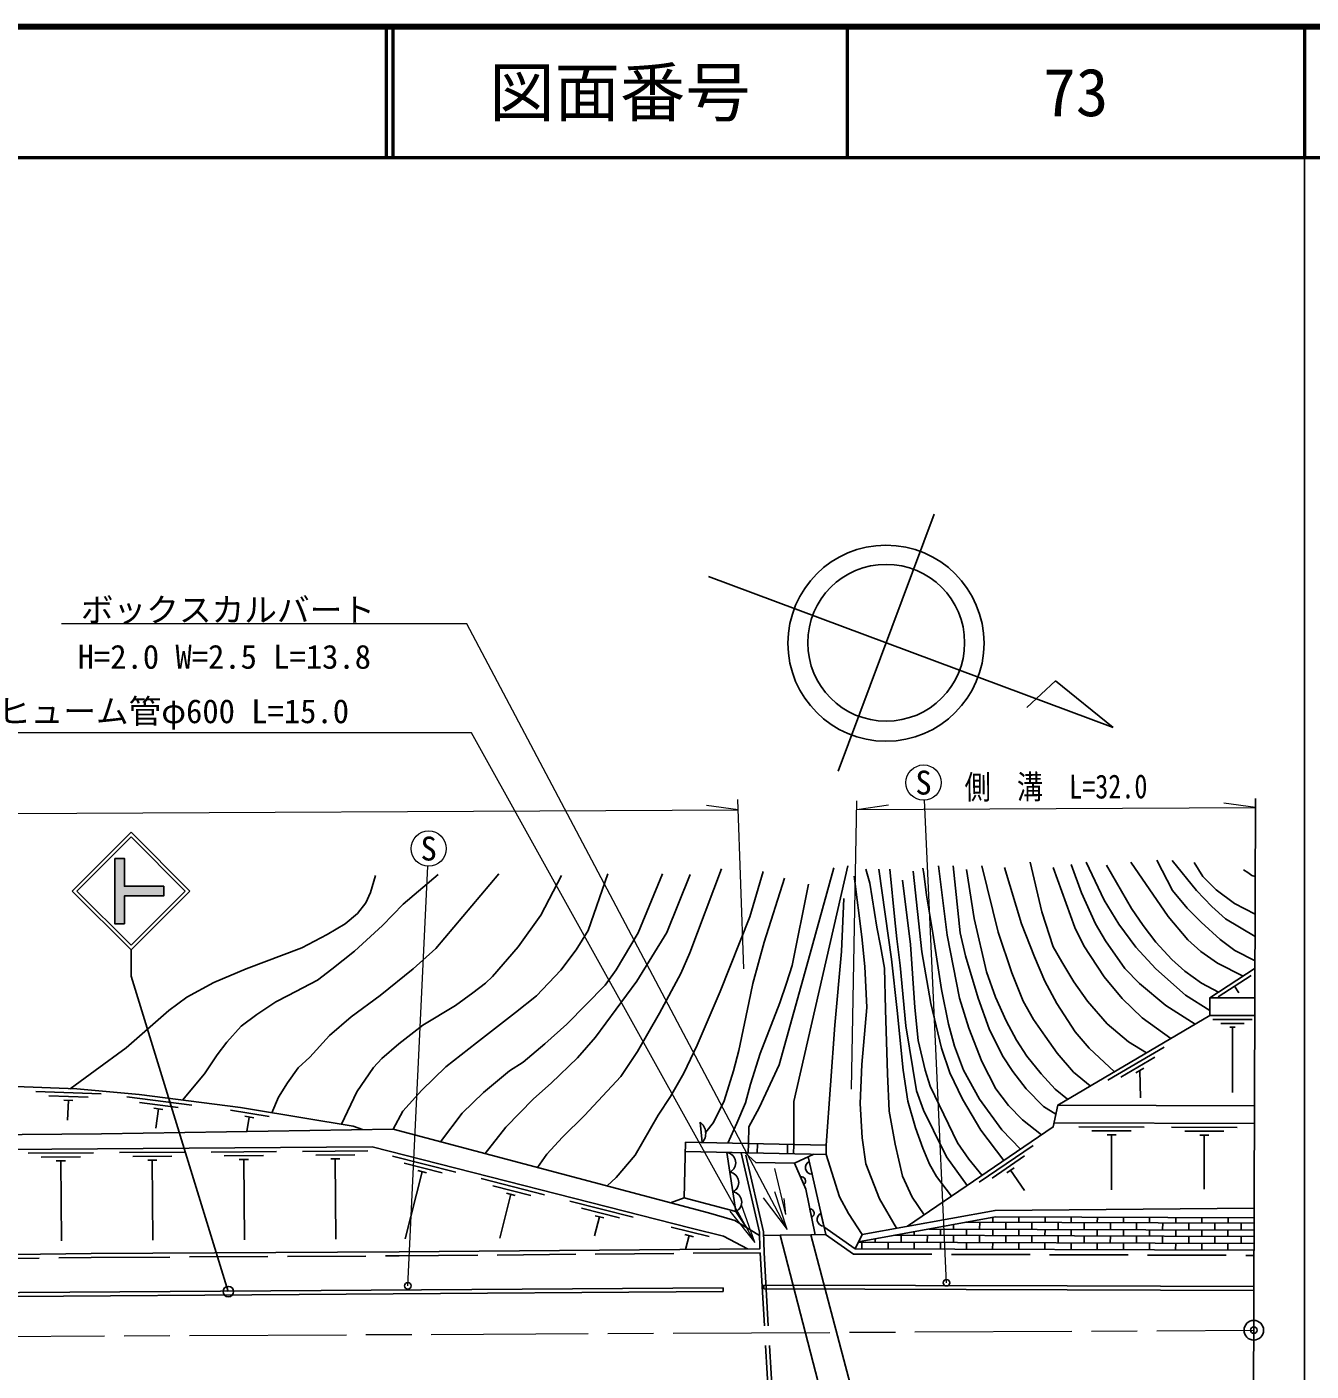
# Model space of a CAD drawing. Units: millimetres at full size, sheet at 1:1000; details may follow other scales. Extents: x 40000 to 680000, y 20000 to 380000.
# Drawn here: x 481250 to 579500, y 277156 to 380000 of the extents above; entities that cross this region are included whole.
import ezdxf
from ezdxf.enums import TextEntityAlignment as Align

# ---------------------------------------------------------------- set-up
doc = ezdxf.new("R2010")
doc.units = ezdxf.units.MM
doc.header["$LTSCALE"] = 1000
doc.header["$PDMODE"] = 32
doc.header["$PDSIZE"] = 500
doc.linetypes.add('CHAIN', pattern=[18.5, 12, -1.5, 3.5, -1.5])
doc.linetypes.add('DASHED', pattern=[7.5, 6, -1.5])
for name, color, linetype, lineweight in [('M-BGD', 7, 'Continuous', 25), ('M-BMK', 2, 'CHAIN', 13), ('M-BMK-HTXT', 7, 'Continuous', 13), ('M-BMK-OTRS', 5, 'Continuous', 25), ('M-BMK-SRVR', 3, 'Continuous', 25), ('M-STR-HTXT', 7, 'Continuous', 13), ('M-STR-STR1', 1, 'Continuous', 25), ('M-STR-STRC', 7, 'Continuous', 25), ('M-TTL', 2, 'Continuous', 140), ('M-TTL-BAND', 7, 'Continuous', 25), ('M-TTL-LINE', 7, 'Continuous', 50)]:
    doc.layers.add(name, color=color, linetype=linetype, lineweight=lineweight)
doc.layers.add('M-OTRS', color=6, linetype='Continuous')
doc.layers.add('M-TTL-TXT', color=7, linetype='Continuous')
doc.styles.add('ＭＳ ゴシック', font='')
doc.styles.get('ＭＳ ゴシック').set_extended_font_data('MS Gothic')

# ---------------------------------------------------------------- blocks, each defined once
blk = doc.blocks.new('open_arrow')
at = {"color": 0, "linetype": 'Continuous', "lineweight": -2}
blk.add_lwpolyline([(7.5, 1.25), (0, 0), (7.5, -1.25)], dxfattribs=at)

msp = doc.modelspace()

# ---------------------------------------------------------------- hatches: boundary and pattern name
at = {"layer": 'M-STR-STRC'}
msp.add_hatch(color=256, dxfattribs=at).paths.add_polyline_path([(487967, 311383), (488717, 311383), (488717, 313508), (491717, 313508), (491717, 314258), (488717, 314258), (488717, 316383), (487967, 316383)])

# ---------------------------------------------------------------- linework, layer by layer
at = {"layer": 'M-BGD'}
for p, q in [((574903, 307425), (572394, 305781)), ((573648, 306603), (573977, 306101)), ((571760, 305724), (575201, 305712)), ((571760, 304362), (575196, 304362)), ((574984, 304062), (571984, 304062)), ((574384, 303762), (572584, 303762)), ((573694, 303462), (573274, 303462)), ((573484, 303462), (573484, 298471)), ((568245, 301946), (563936, 299409)), ((567536, 301180), (564950, 299658)), ((566697, 300338), (566093, 299983)), ((566395, 300160), (566435, 298052)), ((486943, 298370), (481946, 298559)), ((485932, 298108), (482934, 298222)), ((484772, 297852), (484072, 297878)), ((484422, 297865), (484365, 296366)), ((493864, 297495), (488906, 298141)), ((492834, 297327), (489859, 297714)), ((491655, 297178), (490960, 297268)), ((491308, 297223), (491114, 295736)), ((560118, 297510), (575173, 297459)), ((499794, 296649), (496833, 297132)), ((498610, 296538), (497919, 296651)), ((498265, 296595), (498084, 295489)), ((532908, 294635), (532753, 296197)), ((559834, 296154), (575169, 296103)), ((566737, 295831), (561737, 295847)), ((565736, 295534), (562736, 295544)), ((564585, 295238), (563885, 295240)), ((564235, 295239), (564221, 291025)), ((573831, 295807), (568831, 295824)), ((572830, 295510), (569830, 295520)), ((571679, 295214), (570979, 295217)), ((571329, 295215), (571315, 291081)), ((531542, 290402), (531630, 294661)), ((531630, 294661), (542411, 294439)), ((536457, 294562), (536443, 293851)), ((537142, 294548), (537127, 293837)), ((539443, 294500), (539428, 293790)), ((539923, 294490), (539909, 293780)), ((542397, 293729), (542411, 294439)), ((558232, 294429), (554102, 291610)), ((486341, 293855), (481342, 293819)), ((485344, 293548), (482344, 293526)), ((484196, 293240), (483496, 293235)), ((483846, 293237), (483890, 287123)), ((493341, 293906), (488341, 293870)), ((492343, 293598), (489344, 293577)), ((491196, 293290), (490496, 293285)), ((490846, 293288), (490890, 287177)), ((500341, 293956), (495341, 293920)), ((499343, 293649), (496343, 293627)), ((498195, 293340), (497496, 293335)), ((497845, 293338), (497890, 287211)), ((507341, 294006), (502341, 293970)), ((506343, 293699), (503343, 293677)), ((505195, 293391), (504495, 293386)), ((504845, 293388), (504889, 287246)), ((514059, 292374), (509213, 293607)), ((531615, 293950), (542397, 293729)), ((534811, 293885), (535495, 289366)), ((542363, 287606), (541031, 293551)), ((541327, 292231), (541110, 293198)), ((557575, 293617), (555097, 291926)), ((513016, 292330), (510109, 293070)), ((511488, 292409), (510182, 287274)), ((511827, 292323), (511149, 292495)), ((556794, 292721), (556216, 292327)), ((556505, 292524), (557563, 290973)), ((520843, 290648), (515997, 291881)), ((519800, 290604), (516892, 291344)), ((540433, 292016), (540682, 291442)), ((518272, 290683), (517421, 287339)), ((518611, 290597), (517933, 290769)), ((527627, 288922), (522781, 290155)), ((526584, 288878), (523676, 289618)), ((525395, 288871), (524717, 289043)), ((541155, 289555), (541281, 288942)), ((542217, 288258), (542000, 289225)), ((525056, 288957), (524686, 287503)), ((533441, 287443), (530534, 288182)), ((550252, 288026), (575141, 287943)), ((551142, 288023), (551140, 287543)), ((552143, 288369), (552142, 288019)), ((553084, 288540), (575143, 288467)), ((553142, 288016), (553140, 287536)), ((553143, 288551), (553143, 288540)), ((554143, 288537), (554142, 288013)), ((555142, 288009), (555140, 287529)), ((555145, 288915), (555143, 288534)), ((556143, 288530), (556142, 288006)), ((557142, 288003), (557140, 287523)), ((557145, 288949), (557143, 288527)), ((558143, 288524), (558142, 287999)), ((559142, 287996), (559140, 287516)), ((559145, 288943), (559143, 288520)), ((560143, 288517), (560142, 287993)), ((561142, 287989), (561140, 287509)), ((561145, 288936), (561143, 288514)), ((562143, 288510), (562142, 287986)), ((563142, 287983), (563140, 287503)), ((563145, 288929), (563143, 288507)), ((564143, 288504), (564142, 287979)), ((565142, 287976), (565140, 287496)), ((565145, 288923), (565143, 288500)), ((566143, 288497), (566142, 287973)), ((567142, 287969), (567140, 287489)), ((567145, 288916), (567143, 288494)), ((568143, 288490), (568142, 287966)), ((569142, 287963), (569140, 287483)), ((569145, 288909), (569143, 288487)), ((570143, 288484), (570142, 287959)), ((571145, 288903), (571143, 288480)), ((572143, 288477), (572142, 287953)), ((573145, 288896), (573143, 288474)), ((574143, 288470), (574141, 287946)), ((532253, 287435), (531575, 287608)), ((531914, 287522), (531645, 286467)), ((537601, 287536), (538885, 287560)), ((541221, 287588), (542363, 287606)), ((542360, 287620), (544494, 286113)), ((545141, 287605), (544622, 286513)), ((544868, 287031), (575138, 286930)), ((545138, 287030), (545137, 286511)), ((546139, 287278), (546138, 287027)), ((547138, 287024), (547137, 286504)), ((547659, 287554), (575140, 287463)), ((548140, 287553), (548138, 287020)), ((549138, 287017), (549137, 286498)), ((549141, 287824), (549140, 287549)), ((550140, 287546), (550138, 287014)), ((551138, 287010), (551137, 286491)), ((552140, 287539), (552138, 287007)), ((553138, 287004), (553137, 286484)), ((554140, 287533), (554138, 287000)), ((555138, 286997), (555137, 286478)), ((556140, 287526), (556138, 286994)), ((557138, 286990), (557136, 286471)), ((558140, 287519), (558138, 286987)), ((559138, 286984), (559136, 286464)), ((560140, 287513), (560138, 286980)), ((561138, 286977), (561136, 286458)), ((562140, 287506), (562138, 286974)), ((563138, 286970), (563136, 286451)), ((564140, 287499), (564138, 286967)), ((565138, 286964), (565136, 286444)), ((566140, 287493), (566138, 286960)), ((567138, 286957), (567136, 286438)), ((568140, 287486), (568138, 286954)), ((569138, 286950), (569136, 286431)), ((570140, 287479), (570138, 286947)), ((571138, 286944), (571136, 286425)), ((571142, 287956), (571140, 287476)), ((572140, 287473), (572138, 286940)), ((573138, 286937), (573136, 286418)), ((573141, 287949), (573140, 287469)), ((574140, 287466), (574138, 286934)), ((534518, 283238), (534516, 283538)), ((537633, 283439), (537633, 283739))]:
    msp.add_line(p, q, dxfattribs=at)
at = {"layer": 'M-BGD', "linetype": 'DASHED'}
for p, q in [((538112, 273134), (537344, 286218)), ((538412, 273134), (537645, 286221)), ((544494, 286113), (575135, 286011))]:
    msp.add_line(p, q, dxfattribs=at)
at = {"layer": 'M-BGD'}
for points in [[(544053, 315817), (539920, 297780), (539923, 294490)], [(550994, 315815), (551660, 310502), (552598, 305692), (553322, 303386), (554304, 300834), (555372, 298765), (556356, 297473), (557411, 296376), (558879, 295233)], [(559972, 296811), (559035, 297406), (557695, 298746), (556684, 300071), (555885, 301284), (554876, 303334), (554021, 305688), (553051, 308938), (552652, 310678), (552121, 315806)], [(562604, 298973), (561327, 300033), (560081, 301475), (559145, 302772), (558262, 304057), (557480, 305467), (556612, 307621), (555565, 310743), (554318, 315813)], [(566900, 301502), (565524, 302358), (563903, 303734), (562392, 305449), (561340, 306942), (560421, 308472), (559756, 309610), (558900, 312300), (557999, 316083)], [(570623, 303693), (568386, 305122), (566363, 306801), (565259, 307967), (563760, 310082), (563003, 311367), (561922, 313756), (561145, 315915)], [(562284, 316096), (563663, 313175), (564799, 311361), (566080, 309592), (567620, 307930), (569891, 305912), (571760, 304750)], [(572421, 306158), (571115, 306848), (569828, 307747), (568842, 308646), (567618, 309970), (566658, 311251), (565748, 312545), (563840, 315875)], [(565696, 316093), (568557, 311928), (570056, 310140), (571064, 309248), (572341, 308360), (574290, 307382)], [(575210, 308556), (573670, 309337), (572548, 310166), (571082, 311512), (570009, 312574), (568903, 313930), (567686, 316239)], [(568863, 316216), (570725, 313937), (571908, 312699), (572960, 311766), (575216, 310399)], [(570551, 316065), (571217, 315010), (572234, 313982), (573642, 312934), (575222, 312124)], [(484571, 298760), (486477, 300155), (488852, 301885), (492111, 304756), (493497, 305764), (495564, 306899), (498024, 307922), (502292, 309537), (504214, 310553), (505593, 311373), (506544, 312170), (507186, 312977), (507530, 313775), (507916, 315080)], [(493164, 297889), (494840, 299911), (495797, 301366), (496544, 302330), (497645, 303543), (498848, 304442), (500286, 305414), (501245, 305898), (503471, 307074), (504586, 307921), (506322, 309297), (508460, 311246), (510049, 312887), (512706, 315156)], [(499985, 296922), (500500, 298106), (501189, 299209), (501996, 300369), (502905, 301164), (504406, 302843), (506050, 304257), (508284, 305893), (510808, 307929), (512526, 309493), (517348, 315195)], [(505312, 296053), (506502, 298514), (507758, 300378), (508410, 301078), (509700, 302186), (511539, 303614), (514049, 305137), (515363, 306107), (516340, 306827), (516884, 307347), (518841, 309605), (520557, 312030), (522157, 315086)], [(509276, 295671), (510019, 297035), (511457, 298657), (513302, 300440), (515647, 302262), (518642, 304599), (520230, 305874), (522102, 307833), (523266, 309397), (524193, 310858), (525704, 315203)], [(512903, 294708), (514554, 296902), (516190, 298469), (518163, 300138), (519226, 300804), (520885, 302192), (522563, 303702), (525494, 306697), (526330, 307847), (528024, 310691), (529867, 315205)], [(516301, 293805), (517904, 295810), (520010, 297981), (521363, 299193), (523373, 301137), (524750, 302713), (527907, 307003), (530218, 310717), (532000, 315158)], [(520303, 292742), (521027, 293746), (522236, 295047), (523901, 296722), (526701, 299688), (527977, 301608), (529659, 304550), (531275, 307566), (531968, 309149), (534382, 315574)], [(525639, 291324), (526336, 291967), (527798, 293669), (529550, 296730), (530491, 298178), (531519, 299961), (532525, 302092), (534287, 306201), (536548, 311912), (537589, 315383)], [(533180, 295450), (533780, 296181), (534597, 297839), (535313, 300125), (535723, 301689), (536474, 305328), (536798, 306820), (537654, 309966), (539211, 314858)], [(536457, 294562), (536484, 295841), (537274, 297302), (538801, 300580), (541051, 308643), (542983, 315664)], [(547771, 288083), (546480, 290343), (545437, 293006), (545145, 295001), (544993, 297625), (545125, 300606), (545500, 304973), (545353, 308110), (545137, 310383), (544540, 315027)], [(545445, 315569), (545751, 314484), (546271, 311110), (546565, 309698), (546871, 307979), (546927, 304833), (547093, 299892), (547223, 297052), (547689, 294526), (548228, 292060), (548977, 290463), (549902, 289107)], [(551992, 290534), (550851, 292034), (550316, 292999), (549784, 294222), (549231, 295763), (548655, 297817), (548285, 300186), (547841, 304747), (547399, 308678), (546420, 315564)], [(547278, 315562), (547643, 311683), (547810, 310232), (548073, 308190), (548482, 303565), (549299, 298601), (549848, 297112), (550611, 295569), (551609, 293540), (553192, 291352)], [(554329, 292128), (553326, 293363), (552458, 294634), (550350, 298955), (549973, 300189), (549444, 302457), (549174, 304966), (548849, 309791), (548241, 314721)], [(549051, 315417), (549728, 309224), (550396, 305283), (551214, 301854), (551853, 299978), (552827, 297950), (554224, 295584), (555998, 293267)], [(557262, 294130), (555833, 295621), (554129, 297963), (552908, 300194), (552206, 302019), (551748, 303709), (551214, 306361), (550558, 310671), (550087, 313578), (549864, 315222), (549796, 315647)], [(553146, 315522), (553717, 311777), (554655, 307712), (555361, 305773), (556178, 303962), (556956, 302475), (557759, 301257), (558842, 299906), (559913, 298720), (560872, 297954)], [(556042, 315682), (557344, 311386), (558349, 308855), (559129, 306991), (560055, 305282), (561447, 303120), (562513, 301873), (564460, 300066)], [(559755, 315692), (561411, 311105), (562122, 309700), (563659, 307311), (565048, 305652), (566569, 304188), (568767, 302601)], [(574327, 315520), (574660, 315298), (574965, 315086), (575231, 314990)], [(534868, 294594), (535557, 296132), (536239, 297671), (536622, 299115), (537357, 301462), (538845, 305334), (539354, 306836), (539800, 308198), (541054, 314406)], [(542411, 294439), (543072, 303622), (543577, 309254), (543754, 313313)], [(548629, 288239), (559768, 295841), (560118, 297510), (571760, 304362), (571760, 305724), (575208, 307984)], [(498361, 297187), (497583, 297314), (489852, 298320), (485069, 298741), (480369, 298919), (476418, 298983), (471909, 298852), (468332, 298514), (464845, 297811), (460502, 298028), (458414, 298726), (453618, 299785), (447131, 300910), (443143, 301409), (439753, 301722), (436634, 301888), (432492, 301722), (423948, 299505), (416187, 294680)], [(384151, 297076), (384457, 296636), (385609, 295713), (384109, 292070), (384771, 290064), (386828, 288298), (391052, 288632), (411689, 294637), (440229, 294915), (465698, 295126), (486953, 295307), (509276, 295671), (533399, 289261), (535410, 288690), (537301, 287535)], [(506921, 295633), (506210, 295906), (498361, 297187)], [(532062, 288103), (507673, 294309), (413091, 293629), (390491, 287379), (387478, 285549)], [(380656, 285510), (402919, 285637), (437817, 285768), (468687, 285920), (486176, 286153), (509735, 286270), (537335, 286518), (537293, 287784), (535904, 293862)], [(541465, 293748), (539974, 293074), (537012, 293112), (536213, 293856)], [(542397, 293729), (543416, 290495), (544096, 289219), (545141, 287605)], [(539974, 293074), (540844, 291070), (541557, 287594)], [(530481, 290037), (531542, 290402), (535495, 289366), (536299, 288147)], [(545141, 287605), (555322, 289455), (575147, 289611)], [(532062, 288103), (534549, 287470), (536386, 286509)], [(542230, 288201), (544622, 286513), (575136, 286411)], [(544876, 287048), (555366, 288955), (575145, 288889)], [(377310, 282504), (420330, 282713), (476808, 283142), (534516, 283538)], [(377311, 282204), (420332, 282413), (476810, 282842), (534518, 283238)], [(537633, 283739), (560825, 283679), (575127, 283632)], [(537633, 283439), (560824, 283379), (575126, 283332)]]:
    msp.add_lwpolyline(points, dxfattribs=at)
at = {"layer": 'M-BGD', "linetype": 'DASHED'}
for points in [[(537645, 286221), (537592, 287822), (536213, 293856)], [(381146, 285212), (402920, 285337), (437819, 285468), (468690, 285620), (486179, 285853), (509737, 285970), (537344, 286218)]]:
    msp.add_lwpolyline(points, dxfattribs=at)
at = {"layer": 'M-BGD'}
for centre, radius, start, end in [((532132, 295347), 1053, 317.45511, 53.84196), ((534682, 293095), 800, 296.46766, 80.7569), ((541314, 292736), 505, 113.80531, 271.4635), ((534910, 291589), 800, 296.46766, 80.7569), ((540508, 291708), 318, 303.3503, 103.56803), ((535138, 290083), 800, 296.46766, 80.7569), ((541164, 289237), 318, 291.48913, 91.70686), ((542204, 288763), 505, 113.80531, 271.4635)]:
    msp.add_arc(centre, radius, start, end, dxfattribs=at)
at = {"layer": 'M-BMK'}
msp.add_lwpolyline([(276322, 287273), (286008, 284924), (300965, 282368), (315077, 280447), (326462, 279740), (350359, 278966), (364392, 278800), (375284, 278959), (475192, 279785), (575116, 280286)], dxfattribs=at)
at = {"layer": 'M-BMK-HTXT'}
for q in [(538465, 292648), (539187, 290351)]:
    msp.add_line((539302, 289128), q, dxfattribs=at)
at = {"layer": 'M-BMK-OTRS'}
msp.add_line((574984, 240602), (575251, 320977), dxfattribs=at)
at = {"layer": 'M-BMK-SRVR'}
for p, q in [((550669, 342715), (543312, 323046)), ((533409, 337961), (564345, 326389)), ((559947, 329962), (557747, 327922)), ((564345, 326389), (559947, 329962))]:
    msp.add_line(p, q, dxfattribs=at)
for centre, radius in [((546976, 332841), 7500), ((546990, 332881), 6000), ((575116, 280286), 750)]:
    msp.add_circle(centre, radius, dxfattribs=at)
at = {"layer": 'M-OTRS'}
msp.add_point((575116, 280286), dxfattribs=at)
at = {"layer": 'M-STR-HTXT'}
for p, q in [((536090, 307924), (535637, 320881)), ((535664, 320089), (533232, 320419)), ((544349, 298738), (544746, 320791)), ((544734, 320135), (547164, 320488)), ((544734, 320135), (575249, 320288)), ((551601, 283921), (549910, 320833)), ((575249, 320288), (572816, 320617)), ((510397, 283680), (511925, 315786))]:
    msp.add_line(p, q, dxfattribs=at)
for points in [[(539427, 288000), (514911, 334322), (512488, 334320), (483886, 334320)], [(536932, 287008), (515260, 325985), (479147, 325985)], [(380801, 319006), (474926, 319785), (535664, 320089)]]:
    msp.add_lwpolyline(points, dxfattribs=at)
for centre in [(549849, 322182), (511989, 317135)]:
    msp.add_circle(centre, 1350, dxfattribs=at)
at = {"layer": 'M-STR-STR1'}
for p, q in [((541221, 287588), (538885, 287560)), ((538885, 287560), (542240, 274534)), ((544664, 274564), (541221, 287588))]:
    msp.add_line(p, q, dxfattribs=at)
at = {"layer": 'M-STR-STRC'}
for p, q in [((484718, 313883), (489218, 318383)), ((485071, 313883), (489218, 318030)), ((493718, 313883), (489218, 318383)), ((493365, 313883), (489218, 318030)), ((487967, 316383), (488717, 316383)), ((487967, 316383), (487967, 311383)), ((488717, 316383), (488717, 314258)), ((484718, 313883), (489218, 309383)), ((485071, 313883), (489218, 309736)), ((488717, 314258), (491717, 314258)), ((489218, 309736), (493365, 313883)), ((489218, 309383), (493718, 313883)), ((491717, 314258), (491717, 313508)), ((488717, 313508), (491717, 313508)), ((488717, 313508), (488717, 311383)), ((487967, 311383), (488717, 311383)), ((489218, 309383), (489218, 307383)), ((496661, 283242), (489218, 307383))]:
    msp.add_line(p, q, dxfattribs=at)
msp.add_lwpolyline([(487967, 316383), (488717, 316383), (488717, 314258), (491717, 314258), (491717, 313508), (488717, 313508), (488717, 311383), (487967, 311383)], close=True, dxfattribs=at)
for centre, radius in [((510397, 283680), 250), ((551601, 283921), 250), ((496661, 283242), 400)]:
    msp.add_circle(centre, radius, dxfattribs=at)
at = {"layer": 'M-TTL'}
msp.add_line((680000, 380000), (40000, 380000), dxfattribs=at)
at = {"layer": 'M-TTL-BAND'}
msp.add_line((579000, 20000), (579000, 370000), dxfattribs=at)
at = {"layer": 'M-TTL-LINE'}
for p, q in [((508747, 380000), (508747, 370000)), ((509247, 380000), (509247, 370000)), ((543997, 380000), (543997, 370000)), ((579000, 380000), (579000, 370000)), ((40000, 370000), (680000, 370000))]:
    msp.add_line(p, q, dxfattribs=at)

# ---------------------------------------------------------------- block references
at = {"layer": 'M-STR-HTXT', "xscale": 400, "yscale": 400}
for p, rotation in [((539427, 288000), 117.9), ((536932, 287008), 119.1)]:
    msp.add_blockref('open_arrow', p, dxfattribs=dict(at, rotation=rotation))

# ---------------------------------------------------------------- texts
at = {"layer": 'M-STR-HTXT', "style": 'ＭＳ ゴシック'}
msp.add_text('ボックスカルバート', height=1833, dxfattribs=at).set_placement((507879, 335398), align=Align.MIDDLE_RIGHT)
msp.add_text('H=2.0 W=2.5 L=13.8', height=1833, dxfattribs=at).set_placement((485133, 331810), align=Align.MIDDLE_LEFT)
msp.add_text('ヒューム管φ600 L=15.0', height=1833, dxfattribs=at).set_placement((505897, 326177), align=Align.BOTTOM_RIGHT)
for p in [(549849, 322182), (511989, 317135)]:
    msp.add_text('S', height=1833, dxfattribs=at).set_placement(p, align=Align.MIDDLE_CENTER)
at = {"layer": 'M-STR-HTXT', "style": 'ＭＳ ゴシック', "width": 0.8}
msp.add_text('側\u3000溝\u3000L=32.0', height=1833, rotation=0.287, dxfattribs=at).set_placement((559991, 320399), align=Align.BOTTOM_CENTER)
at = {"layer": 'M-TTL-TXT', "style": 'ＭＳ ゴシック'}
for s, p in [('図面番号', (526622, 375000)), ('73', (561497, 375000))]:
    msp.add_text(s, height=3666, dxfattribs=at).set_placement(p, align=Align.MIDDLE_CENTER)

doc.saveas('drawing.dxf')
